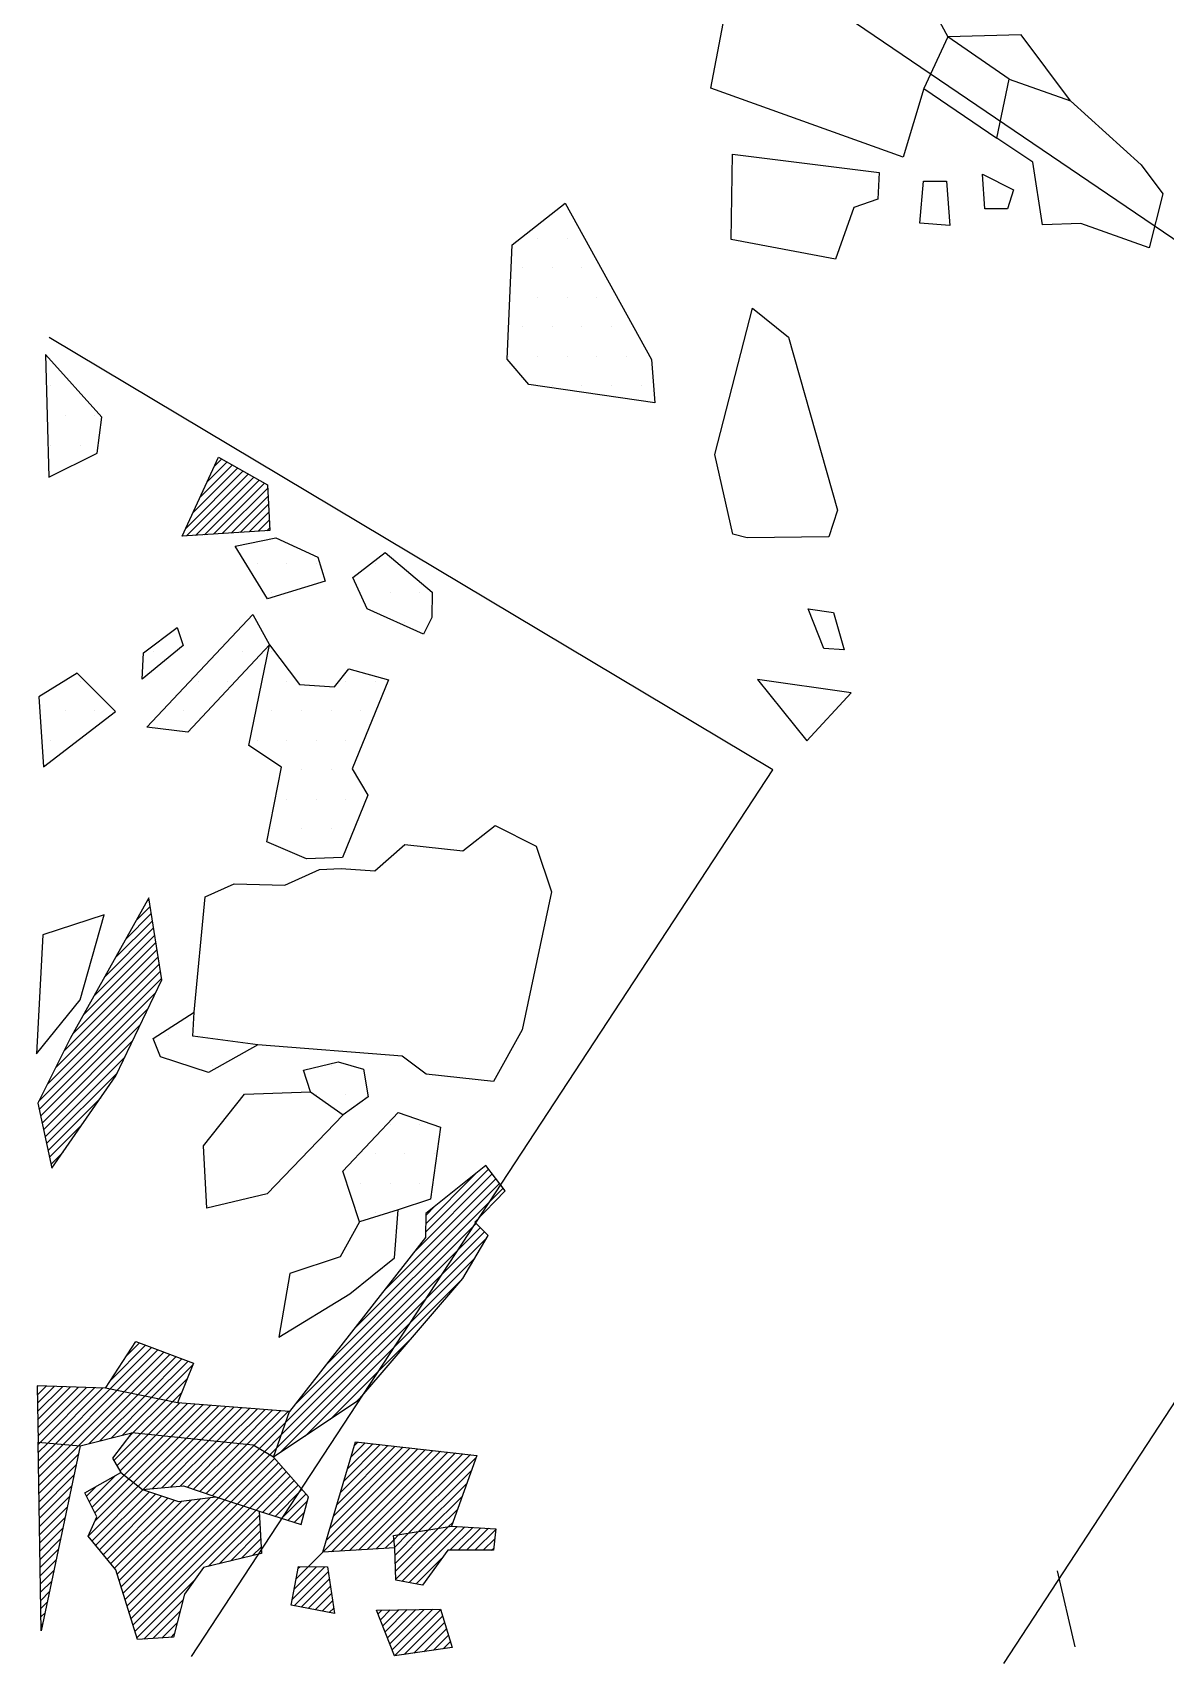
# Model space of a CAD drawing. Header units: metres. Extents: x 0 to 2.2, y -19.01 to -15.89.
# Drawn here: x -0.001 to 0.478, y -19.003 to -18.313 of the extents above; entities that cross this region are included whole.
import ezdxf

# ---------------------------------------------------------------- set-up
doc = ezdxf.new("R2010")
doc.units = ezdxf.units.M
doc.header["$LTSCALE"] = 25
doc.header["$MEASUREMENT"] = 0
doc.linetypes.add('STRICHPUNKTX2', pattern=[2, 1, -0.5, 0, -0.5])
doc.layers.get('0').update_dxf_attribs({"linetype": 'CONTINUOUS'})
for name, color, linetype in [('GRABUNGSGRENZE', 3, 'STRICHPUNKTX2'), ('KNOCHEN', 2, 'CONTINUOUS'), ('KNOCHENSCHRAFF', 2, 'CONTINUOUS'), ('STEINE', 4, 'CONTINUOUS'), ('STEINESCHRAFF', 4, 'CONTINUOUS')]:
    doc.layers.add(name, color=color, linetype=linetype)

# ---------------------------------------------------------------- blocks, each defined once
blk = doc.blocks.new('*X6')
at = {"color": 0}
for p, q in [((6.949, -1850.975), (8.329, -1849.594)), ((7.247, -1850.323), (8.103, -1849.466)), ((7.545, -1849.671), (7.877, -1849.339)), ((6.352, -1852.278), (8.781, -1849.849)), ((6.383, -1852.6), (9.007, -1849.976)), ((6.65, -1851.626), (8.555, -1849.721)), ((6.762, -1852.576), (9.233, -1850.104)), ((7.14, -1852.551), (9.459, -1850.231)), ((7.519, -1852.526), (9.685, -1850.359)), ((7.897, -1852.501), (9.825, -1850.573)), ((8.276, -1852.476), (9.841, -1850.91)), ((8.654, -1852.451), (9.858, -1851.247)), ((9.033, -1852.426), (9.875, -1851.583)), ((9.412, -1852.401), (9.892, -1851.92)), ((9.79, -1852.376), (9.909, -1852.257)), ((4.713, -1868.06), (4.795, -1867.977)), ((3.369, -1870.464), (4.941, -1868.892)), ((3.817, -1869.663), (4.892, -1868.587)), ((4.265, -1868.861), (4.844, -1868.282)), ((2.473, -1872.067), (5.038, -1869.502)), ((2.921, -1871.265), (4.989, -1869.197)), ((1.578, -1873.669), (5.135, -1870.112)), ((2.026, -1872.868), (5.086, -1869.807)), ((0.839, -1875.115), (5.232, -1870.722)), ((1.197, -1874.404), (5.183, -1870.417)), ((0.123, -1876.538), (5.329, -1871.332)), ((0.481, -1875.827), (5.281, -1871.027)), ((0.14, -1876.875), (5.074, -1871.941)), ((0.204, -1877.165), (4.75, -1872.618)), ((0.268, -1877.455), (4.426, -1873.296)), ((0.331, -1877.744), (4.102, -1873.973)), ((0.395, -1878.034), (3.779, -1874.65)), ((0.459, -1878.324), (3.455, -1875.328)), ((0.522, -1878.614), (2.749, -1876.388)), ((0.586, -1878.904), (1.954, -1877.535)), ((0.65, -1879.194), (1.16, -1878.683)), ((14.786, -1884.503), (19.477, -1879.812)), ((16.064, -1882.872), (19.325, -1879.611)), ((16.507, -1882.075), (19.172, -1879.409)), ((16.508, -1881.72), (18.619, -1879.609)), ((12.229, -1887.766), (19.782, -1880.214)), ((13.508, -1886.135), (19.63, -1880.013)), ((16.509, -1881.366), (16.887, -1880.988)), ((10.583, -1890.12), (18.823, -1881.88)), ((10.951, -1889.398), (18.647, -1881.703)), ((10.21, -1891.2), (19.087, -1882.323)), ((10.397, -1890.66), (19, -1882.057)), ((10.34, -1891.423), (18.586, -1883.178)), ((11.405, -1890.712), (18.084, -1884.033)), ((3.187, -1888.324), (4.65, -1886.861)), ((3.828, -1887.329), (4.393, -1886.764)), ((12.469, -1890.002), (15.974, -1886.497)), ((3.142, -1888.723), (4.906, -1886.958)), ((3.436, -1888.782), (5.163, -1887.055)), ((3.73, -1888.842), (5.419, -1887.152)), ((4.024, -1888.901), (5.676, -1887.249)), ((4.318, -1888.961), (5.933, -1887.346)), ((4.612, -1889.02), (6.189, -1887.443)), ((4.906, -1889.08), (6.446, -1887.54)), ((5.2, -1889.139), (6.644, -1887.695)), ((0.055, -1888.627), (0.105, -1888.578)), ((0.061, -1888.974), (0.445, -1888.59)), ((0.068, -1889.321), (0.786, -1888.603)), ((0.074, -1889.668), (1.127, -1888.616)), ((0.081, -1890.015), (1.468, -1888.629)), ((0.087, -1890.363), (1.808, -1888.642)), ((0.094, -1890.71), (2.149, -1888.654)), ((0.182, -1890.975), (2.49, -1888.667)), ((0.507, -1891.003), (2.831, -1888.68)), ((0.832, -1891.032), (3.142, -1888.723)), ((1.157, -1891.061), (3.436, -1888.782)), ((1.482, -1891.089), (3.73, -1888.842)), ((1.807, -1891.118), (4.024, -1888.901)), ((5.494, -1889.199), (6.411, -1888.281)), ((5.788, -1889.259), (6.179, -1888.867)), ((2.247, -1891.032), (4.318, -1888.961)), ((2.72, -1890.912), (4.612, -1889.02)), ((3.194, -1890.792), (4.906, -1889.08)), ((3.667, -1890.672), (5.2, -1889.139)), ((4.117, -1890.575), (5.494, -1889.199)), ((4.438, -1890.608), (5.788, -1889.259)), ((4.759, -1890.64), (6.09, -1889.309)), ((5.08, -1890.673), (6.418, -1889.335)), ((5.401, -1890.705), (6.746, -1889.36)), ((5.722, -1890.738), (7.074, -1889.386)), ((6.043, -1890.771), (7.403, -1889.411)), ((6.364, -1890.803), (7.731, -1889.437)), ((6.685, -1890.836), (8.059, -1889.462)), ((7.006, -1890.868), (8.387, -1889.488)), ((7.327, -1890.901), (8.715, -1889.513)), ((7.648, -1890.934), (9.043, -1889.539)), ((7.969, -1890.966), (9.371, -1889.565)), ((8.29, -1890.999), (9.699, -1889.59)), ((8.611, -1891.031), (10.027, -1889.616)), ((8.932, -1891.064), (10.355, -1889.641)), ((13.534, -1889.291), (13.851, -1888.973)), ((9.239, -1891.11), (10.683, -1889.667)), ((9.461, -1891.242), (10.583, -1890.12)), ((0.1, -1891.057), (0.182, -1890.975)), ((0.106, -1891.405), (0.507, -1891.003)), ((3.31, -1891.736), (4.438, -1890.608)), ((3.44, -1891.96), (4.759, -1890.64)), ((3.569, -1892.184), (5.08, -1890.673)), ((3.748, -1892.359), (5.401, -1890.705)), ((3.895, -1890.798), (4.117, -1890.575)), ((3.947, -1892.514), (5.722, -1890.738)), ((4.145, -1892.669), (6.043, -1890.771)), ((4.343, -1892.824), (6.364, -1890.803)), ((4.561, -1892.96), (6.685, -1890.836)), ((4.948, -1892.927), (7.006, -1890.868)), ((5.335, -1892.893), (7.327, -1890.901)), ((5.721, -1892.86), (7.648, -1890.934)), ((6.108, -1892.827), (7.969, -1890.966)), ((6.418, -1892.871), (8.29, -1890.999)), ((6.683, -1892.96), (8.611, -1891.031)), ((9.683, -1891.373), (10.397, -1890.66)), ((13.339, -1891.607), (13.949, -1890.996)), ((13.488, -1891.104), (13.631, -1890.961)), ((0.112, -1891.752), (0.832, -1891.032)), ((0.118, -1892.1), (1.157, -1891.061)), ((0.123, -1892.448), (1.482, -1891.089)), ((0.129, -1892.796), (1.807, -1891.118)), ((0.135, -1893.143), (1.806, -1891.472)), ((6.947, -1893.049), (8.932, -1891.064)), ((7.212, -1893.137), (9.239, -1891.11)), ((7.477, -1893.226), (9.461, -1891.242)), ((7.741, -1893.315), (9.683, -1891.373)), ((8.006, -1893.404), (9.905, -1891.505)), ((8.27, -1893.493), (10.113, -1891.651)), ((9.905, -1891.505), (10.21, -1891.2)), ((11.033, -1896.742), (16.494, -1891.28)), ((12.297, -1895.123), (16.176, -1891.244)), ((12.446, -1894.621), (15.858, -1891.209)), ((12.523, -1895.604), (16.812, -1891.315)), ((12.595, -1894.118), (15.54, -1891.174)), ((12.744, -1893.616), (15.222, -1891.138)), ((12.893, -1893.114), (14.904, -1891.103)), ((12.901, -1895.58), (17.13, -1891.351)), ((13.041, -1892.611), (14.586, -1891.067)), ((13.19, -1892.109), (14.267, -1891.032)), ((13.279, -1895.556), (17.449, -1891.386)), ((13.657, -1895.531), (17.767, -1891.422)), ((14.035, -1895.507), (18.085, -1891.457)), ((14.412, -1895.483), (18.403, -1891.493)), ((15.36, -1894.889), (18.641, -1891.608)), ((0.141, -1893.491), (1.712, -1891.92)), ((0.147, -1893.839), (1.618, -1892.367)), ((2.266, -1893.487), (3.373, -1892.38)), ((2.383, -1893.724), (3.748, -1892.359)), ((8.535, -1893.582), (10.278, -1891.839)), ((8.8, -1893.671), (10.443, -1892.028)), ((9.064, -1893.76), (10.608, -1892.216)), ((9.329, -1893.849), (10.773, -1892.405)), ((15.783, -1894.82), (18.443, -1892.159)), ((0.152, -1894.187), (1.524, -1892.815)), ((2.148, -1893.251), (2.563, -1892.836)), ((2.226, -1894.942), (4.343, -1892.824)), ((2.385, -1895.136), (4.549, -1892.972)), ((2.501, -1893.96), (3.947, -1892.514)), ((2.505, -1894.309), (4.145, -1892.669)), ((2.544, -1895.331), (4.813, -1893.061)), ((9.596, -1893.936), (10.938, -1892.594)), ((9.864, -1894.021), (11.103, -1892.782)), ((10.132, -1894.106), (11.268, -1892.971)), ((16.206, -1894.75), (18.246, -1892.71)), ((0.158, -1894.535), (1.43, -1893.263)), ((0.164, -1894.882), (1.335, -1893.711)), ((2.703, -1895.525), (5.078, -1893.15)), ((2.862, -1895.72), (5.343, -1893.239)), ((3.021, -1895.914), (5.607, -1893.328)), ((3.18, -1896.109), (5.872, -1893.417)), ((3.339, -1896.303), (6.184, -1893.458)), ((3.448, -1896.548), (6.589, -1893.407)), ((3.531, -1896.818), (6.993, -1893.356)), ((3.614, -1897.089), (7.398, -1893.305)), ((3.697, -1897.359), (7.741, -1893.315)), ((3.781, -1897.629), (8.006, -1893.404)), ((3.864, -1897.9), (8.27, -1893.493)), ((3.947, -1898.17), (8.535, -1893.582)), ((4.03, -1898.441), (8.8, -1893.671)), ((4.113, -1898.711), (9.064, -1893.76)), ((10.401, -1894.191), (11.433, -1893.16)), ((10.669, -1894.276), (11.501, -1893.444)), ((16.629, -1894.681), (18.048, -1893.262)), ((0.17, -1895.23), (1.241, -1894.158)), ((4.197, -1898.981), (9.329, -1893.849)), ((7.302, -1896.229), (9.465, -1894.067)), ((7.772, -1896.113), (9.483, -1894.402)), ((10.938, -1894.361), (11.375, -1893.925)), ((11.206, -1894.447), (11.248, -1894.405)), ((17.052, -1894.612), (17.85, -1893.813)), ((17.475, -1894.542), (17.652, -1894.364)), ((0.175, -1895.578), (1.147, -1894.606)), ((0.181, -1895.926), (1.053, -1895.054)), ((8.242, -1895.997), (9.501, -1894.737)), ((8.711, -1895.881), (9.52, -1895.073)), ((14.79, -1895.459), (15.167, -1895.082)), ((15.167, -1895.082), (15.36, -1894.889)), ((15.199, -1895.404), (15.783, -1894.82)), ((15.212, -1895.744), (16.206, -1894.75)), ((15.224, -1896.085), (16.629, -1894.681)), ((15.236, -1896.427), (17.052, -1894.612)), ((15.248, -1896.769), (17.475, -1894.542)), ((15.515, -1896.855), (17.835, -1894.536)), ((15.813, -1896.91), (18.169, -1894.555)), ((17.537, -1895.54), (18.504, -1894.574)), ((17.89, -1895.541), (18.838, -1894.593)), ((18.243, -1895.542), (19.173, -1894.611)), ((18.596, -1895.543), (19.474, -1894.664)), ((18.948, -1895.543), (19.429, -1895.063)), ((0.187, -1896.273), (0.959, -1895.502)), ((9.181, -1895.765), (9.538, -1895.408)), ((15.168, -1895.434), (15.199, -1895.404)), ((19.301, -1895.544), (19.384, -1895.462)), ((0.193, -1896.621), (0.864, -1895.95)), ((0.199, -1896.969), (0.77, -1896.397)), ((10.867, -1897.615), (12.242, -1896.239)), ((10.946, -1897.889), (12.382, -1896.453)), ((10.95, -1897.178), (11.889, -1896.238)), ((11.115, -1896.305), (11.184, -1896.237)), ((16.112, -1896.966), (17.18, -1895.897)), ((0.204, -1897.317), (0.676, -1896.845)), ((4.28, -1899.252), (6.712, -1896.82)), ((11.241, -1897.947), (12.429, -1896.76)), ((11.536, -1898.005), (12.475, -1897.067)), ((0.21, -1897.664), (0.582, -1897.293)), ((0.216, -1898.012), (0.488, -1897.741)), ((4.579, -1899.306), (6.224, -1897.661)), ((11.832, -1898.064), (12.522, -1897.374)), ((12.127, -1898.122), (12.568, -1897.681)), ((0.222, -1898.36), (0.393, -1898.188)), ((4.957, -1899.282), (6.104, -1898.134)), ((5.335, -1899.257), (5.985, -1898.607)), ((12.423, -1898.18), (12.614, -1897.988)), ((14.492, -1898.231), (14.651, -1898.073)), ((14.592, -1898.485), (15.01, -1898.067)), ((14.691, -1898.739), (15.37, -1898.061)), ((14.791, -1898.993), (15.729, -1898.055)), ((14.891, -1899.248), (16.089, -1898.049)), ((14.99, -1899.502), (16.448, -1898.044)), ((15.09, -1899.756), (16.807, -1898.038)), ((15.189, -1900.01), (17.138, -1898.061)), ((15.599, -1899.954), (17.221, -1898.331)), ((16.011, -1899.895), (17.305, -1898.601)), ((0.227, -1898.708), (0.299, -1898.636)), ((5.713, -1899.233), (5.865, -1899.08)), ((16.424, -1899.835), (17.389, -1898.871)), ((16.837, -1899.776), (17.472, -1899.141)), ((17.249, -1899.717), (17.556, -1899.411))]:
    blk.add_line(p, q, dxfattribs=at)
blk = doc.blocks.new('*X12')
at = {"color": 0}
for p, q in [((51.899, -1804.61), (54.308, -1802.201)), ((52.025, -1804.13), (53.815, -1802.341)), ((52.107, -1804.756), (54.725, -1802.137)), ((52.219, -1803.583), (53.321, -1802.48)), ((52.315, -1804.901), (54.937, -1802.279)), ((52.413, -1803.036), (52.828, -1802.62)), ((52.522, -1805.047), (55.149, -1802.421)), ((52.73, -1805.193), (55.36, -1802.563)), ((52.938, -1805.338), (55.572, -1802.705)), ((53.146, -1805.484), (55.784, -1802.846)), ((53.354, -1805.63), (55.995, -1802.988)), ((53.714, -1805.623), (56.054, -1803.283)), ((38.729, -1805.052), (40.178, -1803.603)), ((38.871, -1805.263), (40.251, -1803.884)), ((39.014, -1805.474), (40.323, -1804.165)), ((39.157, -1805.685), (40.396, -1804.446)), ((39.299, -1805.896), (40.469, -1804.727)), ((38.85, -1807.052), (40.614, -1805.289)), ((39.442, -1806.107), (40.541, -1805.008)), ((53.723, -1805.967), (54.79, -1804.901)), ((53.889, -1806.155), (54.86, -1805.185)), ((36.633, -1806.794), (37.499, -1805.929)), ((37.786, -1808.47), (40.686, -1805.57)), ((38.027, -1808.582), (40.759, -1805.851)), ((54.055, -1806.343), (54.93, -1805.468)), ((54.221, -1806.53), (55, -1805.751)), ((54.46, -1806.645), (55.07, -1806.035)), ((36.674, -1807.107), (37.641, -1806.14)), ((36.715, -1807.419), (37.784, -1806.351)), ((36.756, -1807.732), (37.926, -1806.562)), ((36.82, -1808.022), (38.068, -1806.773)), ((38.269, -1808.694), (40.716, -1806.247)), ((38.51, -1808.807), (40.659, -1806.658)), ((54.973, -1806.486), (55.14, -1806.318)), ((62.272, -1806.611), (62.307, -1806.576)), ((62.389, -1806.848), (62.549, -1806.687)), ((62.505, -1807.085), (62.792, -1806.799)), ((64.941, -1806.771), (65.103, -1806.609)), ((64.95, -1807.116), (65.444, -1806.621)), ((64.958, -1807.461), (65.786, -1806.633)), ((64.967, -1807.806), (66.127, -1806.645)), ((64.975, -1808.151), (66.464, -1806.662)), ((37.061, -1808.134), (38.211, -1806.984)), ((37.303, -1808.246), (38.401, -1807.147)), ((37.544, -1808.358), (38.754, -1807.148)), ((38.751, -1808.919), (40.602, -1807.068)), ((39.391, -1808.632), (40.545, -1807.479)), ((52.34, -1807.704), (52.638, -1807.406)), ((52.494, -1807.904), (53.151, -1807.247)), ((52.648, -1808.104), (53.663, -1807.089)), ((52.801, -1808.304), (53.918, -1807.187)), ((52.955, -1808.504), (54.036, -1807.423)), ((62.621, -1807.323), (63.034, -1806.91)), ((62.738, -1807.56), (63.276, -1807.021)), ((62.854, -1807.797), (63.518, -1807.133)), ((62.97, -1808.034), (63.761, -1807.244)), ((63.086, -1808.272), (64.003, -1807.355)), ((63.203, -1808.509), (64.245, -1807.467)), ((64.983, -1808.496), (66.513, -1806.966)), ((64.992, -1808.841), (66.562, -1807.271)), ((28.848, -1809.276), (30.07, -1808.054)), ((28.914, -1808.857), (29.74, -1808.031)), ((29.053, -1808.364), (29.41, -1808.007)), ((29.12, -1809.358), (30.4, -1808.078)), ((29.391, -1809.44), (30.73, -1808.101)), ((29.663, -1809.522), (31.06, -1808.125)), ((29.934, -1809.604), (31.39, -1808.148)), ((30.205, -1809.686), (31.72, -1808.171)), ((40.074, -1808.304), (40.488, -1807.889)), ((53.327, -1808.485), (54.153, -1807.659)), ((63.319, -1808.746), (64.487, -1807.578)), ((63.435, -1808.983), (64.609, -1807.809)), ((63.552, -1809.221), (64.659, -1808.113)), ((65, -1809.186), (66.61, -1807.576)), ((65.009, -1809.531), (66.659, -1807.881)), ((30.477, -1809.769), (32.051, -1808.195)), ((30.748, -1809.851), (32.381, -1808.218)), ((31.02, -1809.933), (32.711, -1808.242)), ((31.291, -1810.015), (32.814, -1808.492)), ((46.369, -1810.847), (48.639, -1808.577)), ((46.64, -1810.222), (48.376, -1808.486)), ((46.911, -1809.598), (47.96, -1808.549)), ((47.182, -1808.973), (47.543, -1808.612)), ((63.668, -1809.458), (64.709, -1808.417)), ((63.784, -1809.695), (64.759, -1808.72)), ((65.017, -1809.876), (66.708, -1808.186)), ((65.026, -1810.221), (66.757, -1808.49)), ((65.202, -1810.399), (66.805, -1808.795)), ((31.562, -1810.097), (32.699, -1808.961)), ((31.834, -1810.179), (32.583, -1809.43)), ((43.276, -1810.051), (43.801, -1809.526)), ((43.292, -1809.681), (43.494, -1809.479)), ((46.098, -1811.472), (48.611, -1808.958)), ((46.278, -1811.645), (48.584, -1809.339)), ((54.976, -1810.372), (55.952, -1809.396)), ((55.138, -1809.856), (55.749, -1809.245)), ((55.23, -1810.471), (56.155, -1809.546)), ((55.469, -1809.172), (55.546, -1809.095)), ((63.901, -1809.932), (64.809, -1809.024)), ((64.017, -1810.17), (64.859, -1809.328)), ((65.503, -1810.451), (66.854, -1809.1)), ((65.805, -1810.503), (66.903, -1809.405)), ((32.105, -1810.262), (32.467, -1809.899)), ((43.178, -1812.27), (45.277, -1810.171)), ((43.194, -1811.901), (45.335, -1809.76)), ((43.21, -1811.531), (45.028, -1809.713)), ((43.227, -1811.161), (44.721, -1809.666)), ((43.243, -1810.791), (44.415, -1809.619)), ((43.259, -1810.421), (44.108, -1809.572)), ((46.568, -1811.709), (48.556, -1809.72)), ((46.858, -1811.773), (48.529, -1810.101)), ((55.484, -1810.57), (56.358, -1809.696)), ((55.739, -1810.67), (56.481, -1809.927)), ((64.174, -1810.367), (64.908, -1809.632)), ((64.526, -1810.367), (64.958, -1809.935)), ((64.879, -1810.368), (65.008, -1810.239)), ((66.106, -1810.555), (66.952, -1809.71)), ((66.407, -1810.608), (67, -1810.014)), ((32.278, -1814.331), (36.098, -1810.511)), ((32.476, -1814.486), (36.327, -1810.636)), ((32.675, -1814.642), (36.556, -1810.761)), ((33.401, -1812.855), (35.869, -1810.387)), ((34.765, -1811.137), (35.64, -1810.262)), ((43.161, -1812.64), (45.217, -1810.585)), ((47.147, -1811.836), (48.502, -1810.482)), ((47.437, -1811.9), (48.474, -1810.863)), ((55.993, -1810.769), (56.48, -1810.282)), ((56.247, -1810.868), (56.479, -1810.636)), ((59.81, -1810.841), (59.884, -1810.767)), ((59.89, -1811.114), (60.225, -1810.78)), ((59.97, -1811.388), (60.566, -1810.793)), ((60.051, -1811.661), (60.906, -1810.806)), ((60.131, -1811.934), (61.228, -1810.837)), ((66.709, -1810.66), (67.049, -1810.319)), ((67.01, -1810.712), (67.098, -1810.624)), ((32.873, -1814.797), (36.562, -1811.108)), ((35.699, -1812.678), (37.378, -1810.999)), ((35.99, -1812.741), (37.668, -1811.063)), ((36.281, -1812.804), (37.958, -1811.126)), ((36.571, -1812.867), (38.248, -1811.189)), ((36.862, -1812.93), (38.538, -1811.253)), ((37.152, -1812.993), (38.772, -1811.373)), ((37.443, -1813.056), (38.986, -1811.513)), ((43.145, -1813.01), (45.157, -1810.998)), ((43.42, -1813.089), (45.097, -1811.412)), ((47.727, -1811.964), (48.447, -1811.244)), ((48.017, -1812.028), (48.419, -1811.625)), ((60.265, -1812.154), (61.389, -1811.03)), ((60.555, -1812.217), (61.55, -1811.223)), ((60.845, -1812.281), (61.71, -1811.415)), ((61.135, -1812.344), (61.871, -1811.608)), ((33.072, -1814.952), (35.777, -1812.247)), ((37.733, -1813.119), (39.199, -1811.653)), ((38.024, -1813.182), (39.412, -1811.793)), ((38.314, -1813.245), (39.626, -1811.934)), ((39.384, -1812.529), (39.839, -1812.074)), ((43.806, -1813.056), (45.037, -1811.826)), ((44.193, -1813.023), (44.977, -1812.239)), ((48.307, -1812.091), (48.392, -1812.006)), ((61.426, -1812.407), (62.032, -1811.801)), ((61.716, -1812.471), (62.193, -1811.994)), ((62.006, -1812.534), (62.353, -1812.187)), ((44.58, -1812.99), (44.916, -1812.653)), ((60.027, -1813.806), (60.946, -1812.887)), ((60.213, -1813.267), (60.722, -1812.757)), ((60.399, -1812.727), (60.498, -1812.628)), ((62.296, -1812.597), (62.514, -1812.38)), ((62.586, -1812.661), (62.675, -1812.572)), ((62.92, -1813.742), (63.932, -1812.729)), ((62.979, -1814.036), (64.224, -1812.791)), ((63.13, -1813.177), (63.641, -1812.667)), ((63.341, -1812.613), (63.35, -1812.605)), ((33.27, -1815.107), (34.994, -1813.383)), ((59.841, -1814.346), (61.17, -1813.016)), ((59.958, -1814.582), (61.394, -1813.146)), ((60.231, -1814.663), (61.619, -1813.275)), ((60.503, -1814.744), (61.843, -1813.405)), ((60.776, -1814.825), (62.067, -1813.534)), ((61.049, -1814.906), (62.291, -1813.663)), ((63.229, -1814.139), (64.295, -1813.074)), ((63.48, -1814.242), (64.272, -1813.45)), ((61.321, -1814.987), (62.515, -1813.793)), ((61.594, -1815.068), (62.739, -1813.922)), ((61.866, -1815.149), (62.722, -1814.293)), ((63.731, -1814.345), (64.249, -1813.827)), ((63.981, -1814.448), (64.225, -1814.204)), ((33.469, -1815.262), (34.211, -1814.52)), ((62.139, -1815.229), (62.532, -1814.836)), ((57.965, -1827.889), (59.536, -1826.318)), ((58.183, -1828.024), (59.776, -1826.432)), ((58.402, -1828.159), (59.906, -1826.655)), ((58.57, -1826.931), (59.296, -1826.204)), ((58.733, -1829.242), (60.904, -1827.071)), ((58.909, -1829.42), (61.128, -1827.2)), ((59.245, -1828.377), (60.679, -1826.942)), ((59.085, -1829.597), (60.554, -1828.128)), ((56.151, -1829.703), (57.072, -1828.782)), ((56.191, -1830.016), (57.611, -1828.597)), ((56.302, -1830.259), (58.15, -1828.411)), ((56.991, -1829.924), (58.577, -1828.337)), ((57.679, -1829.589), (58.596, -1828.672)), ((56.111, -1829.389), (56.533, -1828.968)), ((58.367, -1829.255), (58.615, -1829.007)), ((59.262, -1829.774), (59.41, -1829.626)), ((57.052, -1840.469), (57.635, -1839.886)), ((57.272, -1839.895), (57.381, -1839.786)), ((57.005, -1840.869), (57.889, -1839.985)), ((57.255, -1840.973), (58.143, -1840.085)), ((57.504, -1841.078), (58.397, -1840.185)), ((57.754, -1841.182), (58.651, -1840.285)), ((58.003, -1841.286), (58.905, -1840.384)), ((58.252, -1841.39), (59.158, -1840.484)), ((58.502, -1841.494), (59.412, -1840.584)), ((58.751, -1841.598), (59.666, -1840.683)), ((59, -1841.704), (59.92, -1840.783)), ((59.156, -1841.9), (60.174, -1840.883)), ((59.313, -1842.097), (60.373, -1841.038)), ((59.47, -1842.294), (60.493, -1841.27)), ((59.626, -1842.491), (60.614, -1841.503)), ((59.783, -1842.688), (60.735, -1841.736)), ((59.94, -1842.885), (60.856, -1841.969)), ((60.096, -1843.082), (60.976, -1842.202)), ((60.253, -1843.278), (61.097, -1842.434)), ((60.41, -1843.475), (61.218, -1842.667)), ((60.566, -1843.672), (61.338, -1842.9)), ((61.079, -1843.513), (61.459, -1843.133)), ((60.656, -1844.644), (60.749, -1844.551)), ((60.759, -1844.894), (61.114, -1844.539)), ((60.863, -1845.144), (61.479, -1844.527)), ((60.934, -1845.426), (61.844, -1844.516)), ((61.001, -1845.712), (62.102, -1844.611)), ((61.069, -1845.998), (62.125, -1844.942)), ((61.137, -1846.283), (62.148, -1845.273)), ((61.309, -1846.465), (62.17, -1845.604)), ((61.605, -1846.522), (62.193, -1845.934)), ((61.902, -1846.58), (62.216, -1846.265)), ((62.198, -1846.637), (62.239, -1846.596)), ((83.244, -1852.814), (84.812, -1851.246)), ((83.355, -1853.057), (85.049, -1851.363)), ((83.465, -1853.3), (85.287, -1851.479)), ((83.576, -1853.543), (85.524, -1851.595)), ((84.532, -1851.173), (84.575, -1851.13)), ((83.687, -1853.786), (85.761, -1851.712)), ((83.897, -1853.929), (85.998, -1851.828)), ((84.242, -1853.938), (86.236, -1851.944)), ((84.586, -1853.947), (86.473, -1852.06)), ((84.93, -1853.957), (86.409, -1852.477)), ((85.274, -1853.966), (86.192, -1853.049)), ((85.619, -1853.975), (85.974, -1853.62))]:
    blk.add_line(p, q, dxfattribs=at)
blk = doc.blocks.new('*X13')
at = {"color": 0}
for p, q in [((68.624, -1797.077), (71.392, -1794.309)), ((70.525, -1795.53), (72.139, -1793.916)), ((70.76, -1795.648), (72.682, -1793.727)), ((70.995, -1795.766), (72.772, -1793.99)), ((71.231, -1795.885), (72.863, -1794.253)), ((58.802, -1795.232), (59.004, -1795.03)), ((68.023, -1794.85), (68.23, -1794.643)), ((68.098, -1795.128), (68.595, -1794.631)), ((68.173, -1795.407), (68.96, -1794.62)), ((68.248, -1795.685), (69.325, -1794.608)), ((68.323, -1795.964), (69.691, -1794.596)), ((68.399, -1796.242), (70.056, -1794.585)), ((68.474, -1796.52), (70.421, -1794.573)), ((68.549, -1796.799), (70.786, -1794.561)), ((71.466, -1796.003), (72.954, -1794.515)), ((71.701, -1796.121), (73.044, -1794.778)), ((71.936, -1796.24), (73.135, -1795.041)), ((58.527, -1795.861), (59.243, -1795.144)), ((58.55, -1796.191), (59.482, -1795.259)), ((58.833, -1796.261), (59.722, -1795.373)), ((59.117, -1796.331), (59.961, -1795.487)), ((59.401, -1796.401), (60.2, -1795.602)), ((59.685, -1796.471), (60.439, -1795.716)), ((72.294, -1796.235), (73.226, -1795.304)), ((72.743, -1796.14), (73.316, -1795.567)), ((59.968, -1796.54), (60.678, -1795.83)), ((60.252, -1796.61), (60.918, -1795.945)), ((68.699, -1797.355), (70.256, -1795.799)), ((73.191, -1796.045), (73.407, -1795.83)), ((64.714, -1801.341), (68.445, -1797.609)), ((64.928, -1801.48), (68.794, -1797.615)), ((64.952, -1800.749), (67.64, -1798.062)), ((65.191, -1800.157), (66.834, -1798.514)), ((65.328, -1801.433), (68.898, -1797.864)), ((65.729, -1801.387), (69.002, -1798.113)), ((66.129, -1801.34), (69.106, -1798.363)), ((65.429, -1799.565), (66.028, -1798.966)), ((34.577, -1802.84), (36.867, -1800.55)), ((66.529, -1801.294), (67.841, -1799.981)), ((34.507, -1802.556), (36.169, -1800.894)), ((34.69, -1803.081), (36.931, -1800.839)), ((34.803, -1803.321), (36.996, -1801.128)), ((34.472, -1801.885), (34.669, -1801.687)), ((34.489, -1802.221), (35.419, -1801.291)), ((34.917, -1803.561), (36.534, -1801.944)), ((36.802, -1801.676), (37.061, -1801.416)), ((35.03, -1803.801), (36.503, -1802.328)), ((35.143, -1804.041), (36.473, -1802.712)), ((35.257, -1804.282), (36.515, -1803.023)), ((35.37, -1804.522), (36.854, -1803.038)), ((35.555, -1804.69), (37.193, -1803.052)), ((36.948, -1803.651), (37.532, -1803.067)), ((37.105, -1818.696), (39.47, -1816.332)), ((37.271, -1818.884), (40.05, -1816.105)), ((37.538, -1818.971), (40.63, -1815.879)), ((37.974, -1818.888), (40.584, -1816.278)), ((36.607, -1818.134), (37.73, -1817.011)), ((36.773, -1818.321), (38.31, -1816.785)), ((36.939, -1818.509), (38.89, -1816.558)), ((38.41, -1818.806), (40.465, -1816.751)), ((43.999, -1819.228), (46.248, -1816.978)), ((44.733, -1818.847), (46.591, -1816.989)), ((36.276, -1817.758), (36.57, -1817.464)), ((36.442, -1817.946), (37.15, -1817.237)), ((38.847, -1818.723), (40.345, -1817.224)), ((39.283, -1818.64), (40.226, -1817.697)), ((42.531, -1819.988), (44.878, -1817.642)), ((43.265, -1819.608), (45.563, -1817.31)), ((45.466, -1818.467), (46.679, -1817.254)), ((46.2, -1818.087), (46.767, -1817.52)), ((39.719, -1818.557), (40.106, -1818.171)), ((41.063, -1820.749), (43.507, -1818.305)), ((41.797, -1820.368), (44.192, -1817.973)), ((39.996, -1821.109), (42.16, -1818.945)), ((40.502, -1820.957), (42.822, -1818.637)), ((56.074, -1819.173), (56.303, -1818.944)), ((56.199, -1819.401), (56.658, -1818.942)), ((56.325, -1819.63), (57.014, -1818.94)), ((56.45, -1819.858), (57.369, -1818.938)), ((56.575, -1820.086), (57.725, -1818.936)), ((56.7, -1820.315), (58.081, -1818.934)), ((56.944, -1820.425), (58.436, -1818.932)), ((57.297, -1820.425), (58.792, -1818.93)), ((57.649, -1820.426), (59.147, -1818.928)), ((58.002, -1820.427), (59.503, -1818.926)), ((58.355, -1820.428), (59.858, -1818.925)), ((58.707, -1820.429), (60.214, -1818.923)), ((59.06, -1820.43), (60.569, -1818.921)), ((59.413, -1820.431), (60.925, -1818.919)), ((59.774, -1820.423), (61.28, -1818.917)), ((60.135, -1820.415), (61.636, -1818.915)), ((60.497, -1820.407), (61.991, -1818.913)), ((60.858, -1820.4), (62.179, -1819.079)), ((38.941, -1821.103), (40.218, -1819.826)), ((39.124, -1821.274), (40.866, -1819.532)), ((39.491, -1821.26), (41.513, -1819.239)), ((61.219, -1820.392), (61.845, -1819.767)), ((34.506, -1822.003), (35.933, -1820.576)), ((34.593, -1821.563), (35.635, -1820.52)), ((34.679, -1821.122), (35.337, -1820.465)), ((34.766, -1820.682), (35.039, -1820.409)), ((36.779, -1820.79), (37.511, -1820.059)), ((36.864, -1821.059), (37.926, -1819.997)), ((36.949, -1821.328), (38.084, -1820.193)), ((37.034, -1821.597), (38.242, -1820.388)), ((37.133, -1821.851), (38.4, -1820.584)), ((38.576, -1820.761), (38.924, -1820.413)), ((38.759, -1820.932), (39.571, -1820.12)), ((56.868, -1820.501), (56.944, -1820.425)), ((57.074, -1820.648), (57.297, -1820.425)), ((57.28, -1820.796), (57.649, -1820.426)), ((57.486, -1820.943), (58.002, -1820.427)), ((57.692, -1821.091), (58.355, -1820.428)), ((57.898, -1821.238), (58.707, -1820.429)), ((58.104, -1821.386), (59.06, -1820.43)), ((58.31, -1821.533), (59.408, -1820.435)), ((34.616, -1822.246), (36.231, -1820.632)), ((34.887, -1822.329), (36.529, -1820.687)), ((35.158, -1822.411), (36.779, -1820.79)), ((35.429, -1822.494), (36.864, -1821.059)), ((37.055, -1822.989), (38.941, -1821.103)), ((37.47, -1822.927), (39.124, -1821.274)), ((37.485, -1821.852), (38.369, -1820.968)), ((38.275, -1821.416), (38.759, -1820.932)), ((38.369, -1820.968), (38.576, -1820.761)), ((44.603, -1823.573), (47.36, -1820.816)), ((44.679, -1823.851), (47.538, -1820.991)), ((44.755, -1824.128), (47.717, -1821.166)), ((45.203, -1822.62), (47.181, -1820.641)), ((58.516, -1821.681), (59.489, -1820.708)), ((58.722, -1821.828), (59.569, -1820.981)), ((58.928, -1821.976), (59.65, -1821.254)), ((30.198, -1823.836), (32.089, -1821.945)), ((30.736, -1822.944), (31.825, -1821.856)), ((31.274, -1822.053), (31.56, -1821.767)), ((35.7, -1822.576), (36.949, -1821.328)), ((35.971, -1822.659), (37.034, -1821.597)), ((36.242, -1822.741), (37.133, -1821.851)), ((36.513, -1822.824), (37.485, -1821.852)), ((36.784, -1822.907), (37.838, -1821.853)), ((37.838, -1821.853), (38.275, -1821.416)), ((37.979, -1822.772), (38.94, -1821.811)), ((44.97, -1824.266), (47.895, -1821.341)), ((45.316, -1824.275), (48.074, -1821.517)), ((45.661, -1824.283), (48.252, -1821.692)), ((46.006, -1824.292), (48.431, -1821.867)), ((59.134, -1822.123), (59.73, -1821.527)), ((59.34, -1822.271), (59.811, -1821.8)), ((29.846, -1824.541), (32.354, -1822.034)), ((30.15, -1824.592), (32.618, -1822.123)), ((30.453, -1824.642), (32.883, -1822.212)), ((30.756, -1824.692), (33.148, -1822.301)), ((31.059, -1824.743), (33.412, -1822.389)), ((31.362, -1824.793), (33.677, -1822.478)), ((31.665, -1824.844), (33.942, -1822.567)), ((31.968, -1824.894), (34.206, -1822.656)), ((46.351, -1824.3), (48.609, -1822.042)), ((46.696, -1824.309), (48.788, -1822.217)), ((47.041, -1824.317), (48.966, -1822.392)), ((48.508, -1823.204), (49.145, -1822.567)), ((50.069, -1823.057), (50.461, -1822.665)), ((50.101, -1823.378), (50.902, -1822.578)), ((50.134, -1823.699), (51.318, -1822.515)), ((59.546, -1822.418), (59.892, -1822.073)), ((59.752, -1822.566), (59.972, -1822.346)), ((59.958, -1822.713), (60.053, -1822.619)), ((32.271, -1824.945), (34.302, -1822.914)), ((32.574, -1824.995), (34.394, -1823.176)), ((50.167, -1824.02), (51.431, -1822.755)), ((50.199, -1824.341), (51.544, -1822.996)), ((50.232, -1824.662), (51.656, -1823.237)), ((51.295, -1824.659), (52.893, -1823.061)), ((51.335, -1824.973), (53.214, -1823.094)), ((51.436, -1827.347), (55.463, -1823.32)), ((51.442, -1825.22), (53.535, -1823.126)), ((51.465, -1824.136), (52.42, -1823.181)), ((51.474, -1826.955), (55.142, -1823.287)), ((51.513, -1826.563), (54.82, -1823.255)), ((51.549, -1825.466), (53.857, -1823.158)), ((51.552, -1826.17), (54.499, -1823.223)), ((51.59, -1825.778), (54.178, -1823.191)), ((51.634, -1823.613), (51.943, -1823.304)), ((32.877, -1825.046), (34.486, -1823.437)), ((33.492, -1824.785), (34.578, -1823.699)), ((34.112, -1824.518), (34.67, -1823.96)), ((50.265, -1824.983), (51.634, -1823.613)), ((51.32, -1828.524), (55.951, -1823.893)), ((51.358, -1828.132), (55.791, -1823.699)), ((51.397, -1827.739), (55.632, -1823.505)), ((34.731, -1824.252), (34.762, -1824.222)), ((40.927, -1824.421), (40.942, -1824.406)), ((40.97, -1824.731), (41.274, -1824.427)), ((41.014, -1825.041), (41.607, -1824.448)), ((41.057, -1825.351), (41.94, -1824.468)), ((41.101, -1825.661), (42.273, -1824.489)), ((41.269, -1825.846), (42.605, -1824.51)), ((41.587, -1825.882), (42.938, -1824.531)), ((41.905, -1825.917), (43.271, -1824.552)), ((42.224, -1825.953), (43.468, -1824.708)), ((50.498, -1825.103), (51.465, -1824.136)), ((51.106, -1824.849), (51.295, -1824.659)), ((51.203, -1829.701), (56.429, -1824.475)), ((51.242, -1829.308), (56.27, -1824.281)), ((51.281, -1828.916), (56.11, -1824.087)), ((42.542, -1825.988), (43.467, -1825.063)), ((42.86, -1826.023), (43.466, -1825.417)), ((49.199, -1826.401), (50.498, -1825.103)), ((49.338, -1826.616), (51.106, -1824.849)), ((49.492, -1826.816), (51.335, -1824.973)), ((49.88, -1826.781), (51.442, -1825.22)), ((51.165, -1830.093), (56.169, -1825.089)), ((43.178, -1826.059), (43.465, -1825.771)), ((48.923, -1825.971), (48.982, -1825.912)), ((49.061, -1826.186), (49.772, -1825.475)), ((50.864, -1826.151), (51.549, -1825.466)), ((51.126, -1830.485), (55.862, -1825.749)), ((51.087, -1830.877), (55.498, -1826.466)), ((51.352, -1830.966), (55.128, -1827.19)), ((47.744, -1829.624), (49.246, -1828.122)), ((47.962, -1829.76), (49.554, -1828.169)), ((51.629, -1831.043), (54.758, -1827.914)), ((47.309, -1829.353), (47.841, -1828.821)), ((47.526, -1829.489), (48.543, -1828.471)), ((48.179, -1829.896), (49.737, -1828.338)), ((48.397, -1830.032), (49.921, -1828.508)), ((48.615, -1830.168), (50.105, -1828.678)), ((48.832, -1830.304), (50.288, -1828.848)), ((51.906, -1831.119), (54.387, -1828.638)), ((47.091, -1829.217), (47.138, -1829.17)), ((49.05, -1830.44), (50.472, -1829.018)), ((49.268, -1830.576), (50.656, -1829.188)), ((52.184, -1831.195), (53.856, -1829.523)), ((53.273, -1830.459), (54.251, -1829.481)), ((53.856, -1829.523), (54.277, -1829.102)), ((49.485, -1830.711), (50.511, -1829.686)), ((49.703, -1830.847), (50.308, -1830.242)), ((52.936, -1831.503), (54.199, -1830.24)), ((52.958, -1831.128), (54.225, -1829.861)), ((49.921, -1830.983), (50.106, -1830.798)), ((52.693, -1831.04), (53.273, -1830.459)), ((52.915, -1831.879), (54.173, -1830.62)), ((52.871, -1832.629), (54.122, -1831.379)), ((52.893, -1832.254), (54.147, -1830.999)), ((52.827, -1833.38), (54.07, -1832.138)), ((52.849, -1833.005), (54.096, -1831.758)), ((52.88, -1833.681), (54.044, -1832.517)), ((53.33, -1833.584), (54.018, -1832.897)), ((53.78, -1833.488), (53.992, -1833.276))]:
    blk.add_line(p, q, dxfattribs=at)
blk = doc.blocks.new('*X20')
at = {"color": 0}
for p, q in [((21.25, -1840), (21.25, -1840)), ((22.5, -1840), (22.5, -1840)), ((20.625, -1841.25), (20.625, -1841.25)), ((21.875, -1841.25), (21.875, -1841.25)), ((23.125, -1841.25), (23.125, -1841.25)), ((21.25, -1842.5), (21.25, -1842.5)), ((22.5, -1842.5), (22.5, -1842.5)), ((23.75, -1842.5), (23.75, -1842.5)), ((20.625, -1843.75), (20.625, -1843.75)), ((21.875, -1843.75), (21.875, -1843.75)), ((23.125, -1843.75), (23.125, -1843.75)), ((24.375, -1843.75), (24.375, -1843.75)), ((20, -1845), (20, -1845)), ((21.25, -1845), (21.25, -1845)), ((22.5, -1845), (22.5, -1845)), ((23.75, -1845), (23.75, -1845)), ((25, -1845), (25, -1845)), ((0.625, -1846.25), (0.625, -1846.25)), ((21.875, -1846.25), (21.875, -1846.25)), ((23.125, -1846.25), (23.125, -1846.25)), ((24.375, -1846.25), (24.375, -1846.25)), ((25.625, -1846.25), (25.625, -1846.25)), ((1.25, -1847.5), (1.25, -1847.5)), ((2.5, -1847.5), (2.5, -1847.5)), ((0.625, -1848.75), (0.625, -1848.75)), ((1.875, -1848.75), (1.875, -1848.75)), ((9.375, -1853.75), (9.375, -1853.75)), ((10.625, -1853.75), (10.625, -1853.75)), ((11.875, -1853.75), (11.875, -1853.75)), ((14.375, -1853.75), (14.375, -1853.75)), ((10, -1855), (10, -1855)), ((13.75, -1855), (13.75, -1855)), ((15, -1855), (15, -1855)), ((16.25, -1855), (16.25, -1855)), ((15.625, -1856.25), (15.625, -1856.25)), ((5, -1857.5), (5, -1857.5)), ((8.75, -1857.5), (8.75, -1857.5)), ((10, -1857.5), (10, -1857.5)), ((1.875, -1858.75), (1.875, -1858.75)), ((6.875, -1858.75), (6.875, -1858.75)), ((8.125, -1858.75), (8.125, -1858.75)), ((10.625, -1858.75), (10.625, -1858.75)), ((13.125, -1858.75), (13.125, -1858.75)), ((14.375, -1858.75), (14.375, -1858.75)), ((1.25, -1860), (1.25, -1860)), ((2.5, -1860), (2.5, -1860)), ((6.25, -1860), (6.25, -1860)), ((10, -1860), (10, -1860)), ((11.25, -1860), (11.25, -1860)), ((12.5, -1860), (12.5, -1860)), ((13.75, -1860), (13.75, -1860)), ((0.625, -1861.25), (0.625, -1861.25)), ((9.375, -1861.25), (9.375, -1861.25)), ((10.625, -1861.25), (10.625, -1861.25)), ((11.875, -1861.25), (11.875, -1861.25)), ((13.125, -1861.25), (13.125, -1861.25)), ((11.25, -1862.5), (11.25, -1862.5)), ((12.5, -1862.5), (12.5, -1862.5)), ((10.625, -1863.75), (10.625, -1863.75)), ((11.875, -1863.75), (11.875, -1863.75)), ((13.125, -1863.75), (13.125, -1863.75)), ((10, -1865), (10, -1865)), ((11.25, -1865), (11.25, -1865)), ((12.5, -1865), (12.5, -1865)), ((11.875, -1866.25), (11.875, -1866.25)), ((5.625, -1873.75), (5.625, -1873.75)), ((7.5, -1875), (7.5, -1875)), ((12.5, -1875), (12.5, -1875)), ((11.875, -1876.25), (11.875, -1876.25)), ((13.125, -1876.25), (13.125, -1876.25)), ((15, -1877.5), (15, -1877.5)), ((16.25, -1877.5), (16.25, -1877.5)), ((14.375, -1878.75), (14.375, -1878.75)), ((15.625, -1878.75), (15.625, -1878.75)), ((16.875, -1878.75), (16.875, -1878.75)), ((13.75, -1880), (13.75, -1880)), ((15, -1880), (15, -1880)), ((16.25, -1880), (16.25, -1880)), ((14.375, -1881.25), (14.375, -1881.25))]:
    blk.add_line(p, q, dxfattribs=at)

msp = doc.modelspace()

# ---------------------------------------------------------------- linework, layer by layer
at = {"layer": 'GRABUNGSGRENZE', "flags": 128}
for points in [[(0.00154, -18.07409), (0.81845, -18.62877), (1.01714, -18.33462), (1.16577, -18.11362), (1.25018, -17.93419), (1.43408, -17.65374), (1.57366, -17.39151), (1.76017, -17.08002), (1.99649, -16.59361), (1.76687, -16.43375), (1.51373, -16.31761), (1.48214, -16.33331), (0.63392, -15.88592), (-0.00133, -16.7698)], [(0.0659, -19.00042), (0.31212, -18.62496), (0.00571, -18.44202)], [(0.4099, -19.00331), (0.52484, -18.82752), (0.79717, -18.99816)]]:
    msp.add_lwpolyline(points, dxfattribs=at)
at = {"layer": 'KNOCHEN'}
for points in [[(0.06199, -18.52613), (0.07734, -18.49258), (0.09818, -18.50433), (0.09914, -18.52367), (0.06199, -18.52613)], [(0.00687, -18.79366), (0.03394, -18.75455), (0.05338, -18.71388), (0.04787, -18.67927), (0.01464, -18.73872), (0.00084, -18.76617), (0.00687, -18.79366)], [(0.1364, -18.8922), (0.1808, -18.8404), (0.19153, -18.82211), (0.18595, -18.8165), (0.1987, -18.8033), (0.19058, -18.79259), (0.16509, -18.81289), (0.16506, -18.82306), (0.10738, -18.89671)], [(0.02954, -18.88685), (0.04231, -18.86703), (0.06672, -18.87625), (0.06006, -18.89303)], [(0.10071, -18.91603), (0.10738, -18.89671), (0.06006, -18.89303), (0.02954, -18.88685), (0.00054, -18.88576), (0.00099, -18.90967), (0.0188, -18.91125), (0.04069, -18.9057)], [(0.1364, -18.8922), (0.10071, -18.91603)], [(0.0188, -18.91125), (0.00232, -18.98957), (0.00099, -18.90967)], [(0.09455, -18.93891), (0.11235, -18.94456), (0.11543, -18.93286), (0.10071, -18.91603), (0.09208, -18.91092), (0.04069, -18.9057), (0.03252, -18.91637), (0.03607, -18.92248)], [(0.15202, -18.95432), (0.12148, -18.95628), (0.13533, -18.9095), (0.18672, -18.91523), (0.17596, -18.94522)], [(0.04302, -18.99324), (0.03393, -18.9637), (0.02226, -18.94942), (0.02584, -18.94129), (0.02078, -18.9311), (0.03607, -18.92248), (0.04521, -18.92963), (0.06047, -18.93476), (0.07625, -18.93276), (0.09455, -18.93891), (0.09552, -18.95673), (0.07108, -18.96277), (0.06291, -18.97395), (0.05829, -18.99226), (0.04302, -18.99324)], [(0.04521, -18.92963), (0.06252, -18.92815), (0.07625, -18.93276)], [(0.15202, -18.95432), (0.15152, -18.94923), (0.17596, -18.94522), (0.19478, -18.94629), (0.19374, -18.95544), (0.1744, -18.9554), (0.16368, -18.97013), (0.15249, -18.96806), (0.15202, -18.95432)], [(0.10819, -18.97864), (0.11129, -18.96236), (0.1235, -18.96239), (0.1265, -18.98225), (0.10819, -18.97864)], [(0.1519, -19.00012), (0.14432, -18.98077), (0.17129, -18.98032), (0.17634, -18.99662), (0.1519, -19.00012)]]:
    msp.add_lwpolyline(points, dxfattribs=at)
at = {"layer": 'STEINE'}
for points in [[(0.36721, -18.36557), (0.28586, -18.33636), (0.29566, -18.28448), (0.27892, -18.26408), (0.29422, -18.2514), (0.3227, -18.25808), (0.35172, -18.25103), (0.38617, -18.31473), (0.37593, -18.33658), (0.36721, -18.36557)], [(0.43801, -18.34183), (0.41721, -18.31379), (0.38617, -18.31473)], [(0.41208, -18.3326), (0.38617, -18.31473)], [(0.37593, -18.33658), (0.40692, -18.35752)], [(0.42617, -18.39421), (0.42217, -18.36774), (0.40692, -18.35752), (0.41208, -18.3326), (0.43801, -18.34183), (0.46796, -18.36887), (0.47709, -18.38111), (0.47144, -18.40399), (0.44246, -18.39374), (0.42617, -18.39421)], [(0.29435, -18.4005), (0.29495, -18.36437), (0.35702, -18.37216), (0.35648, -18.38335), (0.34629, -18.38689), (0.33861, -18.40875), (0.29435, -18.4005)], [(0.38699, -18.39462), (0.37427, -18.39357), (0.37584, -18.37577), (0.38551, -18.37579), (0.38699, -18.39462)], [(0.41143, -18.38756), (0.40176, -18.38754), (0.40078, -18.37278), (0.41399, -18.37942), (0.41143, -18.38756)], [(0.20871, -18.46186), (0.19958, -18.45115), (0.20173, -18.40281), (0.22417, -18.38506), (0.26064, -18.45131), (0.26212, -18.46963), (0.20871, -18.46186)], [(0.29506, -18.52518), (0.28751, -18.49157), (0.30344, -18.42953), (0.31868, -18.44178), (0.33936, -18.51511), (0.33577, -18.5263), (0.30116, -18.52672), (0.29506, -18.52518)], [(0.00557, -18.50105), (0.02595, -18.49092), (0.02802, -18.47566), (0.00417, -18.44914), (0.00557, -18.50105)], [(0.1225, -18.54511), (0.09805, -18.55268), (0.08437, -18.53025), (0.10168, -18.52673), (0.11947, -18.53492), (0.1225, -18.54511)], [(0.16775, -18.56048), (0.16417, -18.5676), (0.14028, -18.55685), (0.13421, -18.54361), (0.14797, -18.53296), (0.16778, -18.5498), (0.16775, -18.56048)], [(0.34227, -18.57415), (0.33362, -18.57362), (0.32704, -18.55681), (0.33773, -18.55836), (0.34227, -18.57415)], [(0.04505, -18.58664), (0.04558, -18.57545), (0.05986, -18.5648), (0.06238, -18.57244), (0.04505, -18.58664)], [(0.04703, -18.607), (0.09193, -18.55928), (0.09902, -18.57202), (0.06433, -18.60908), (0.04703, -18.607)], [(0.11457, -18.66264), (0.0978, -18.65547), (0.10398, -18.62394), (0.09027, -18.61474), (0.09902, -18.57202), (0.1117, -18.58884), (0.12646, -18.5899), (0.13259, -18.58228), (0.14937, -18.5869), (0.13401, -18.62452), (0.14059, -18.63573), (0.12984, -18.66217), (0.11457, -18.66264)], [(0.00323, -18.62369), (0.03382, -18.60035), (0.01757, -18.58403), (0.00126, -18.59417), (0.00323, -18.62369)], [(0.34527, -18.59248), (0.3056, -18.58678), (0.3264, -18.61279), (0.34527, -18.59248)], [(0.19373, -18.75698), (0.16524, -18.75386), (0.15508, -18.7462), (0.09402, -18.74146), (0.06655, -18.73783), (0.06709, -18.72766), (0.07179, -18.67882), (0.08402, -18.67325), (0.10539, -18.67381), (0.12016, -18.66723), (0.12932, -18.66675), (0.14357, -18.6678), (0.15632, -18.65664), (0.18074, -18.65924), (0.1945, -18.64859), (0.21179, -18.65728), (0.21835, -18.67664), (0.20599, -18.73513), (0.19373, -18.75698)], [(0.00038, -18.7453), (0.01876, -18.72245), (0.02902, -18.68634), (0.00305, -18.69493), (0.00038, -18.7453)], [(0.09402, -18.74146), (0.07313, -18.75312), (0.05279, -18.74645), (0.04976, -18.73881), (0.06709, -18.72766)], [(0.11636, -18.76137), (0.11333, -18.7522), (0.1281, -18.74867), (0.13878, -18.75175), (0.14079, -18.76346), (0.13008, -18.77107)], [(0.13008, -18.77107), (0.09794, -18.80458), (0.07248, -18.81062), (0.07102, -18.78415), (0.08837, -18.76232), (0.11636, -18.76137), (0.13008, -18.77107)], [(0.13709, -18.81638), (0.13002, -18.79499), (0.15349, -18.77011), (0.17129, -18.77626), (0.16714, -18.80678), (0.15339, -18.81133), (0.13709, -18.81638)], [(0.13709, -18.81638), (0.12891, -18.83112), (0.10752, -18.83819), (0.10288, -18.86515), (0.13295, -18.8469), (0.15181, -18.83168), (0.15339, -18.81133)], [(0.43239, -18.96418), (0.43994, -18.99626)]]:
    msp.add_lwpolyline(points, dxfattribs=at)

# ---------------------------------------------------------------- block references
at = {"layer": 'KNOCHENSCHRAFF', "xscale": 0.01, "yscale": 0.01, "zscale": 0.01}
for name in ['*X13', '*X12', '*X6']:
    msp.add_blockref(name, (0, 0), dxfattribs=at)
at = {"layer": 'STEINESCHRAFF', "xscale": 0.01, "yscale": 0.01, "zscale": 0.01}
msp.add_blockref('*X20', (0, 0), dxfattribs=at)

doc.saveas('drawing.dxf')
